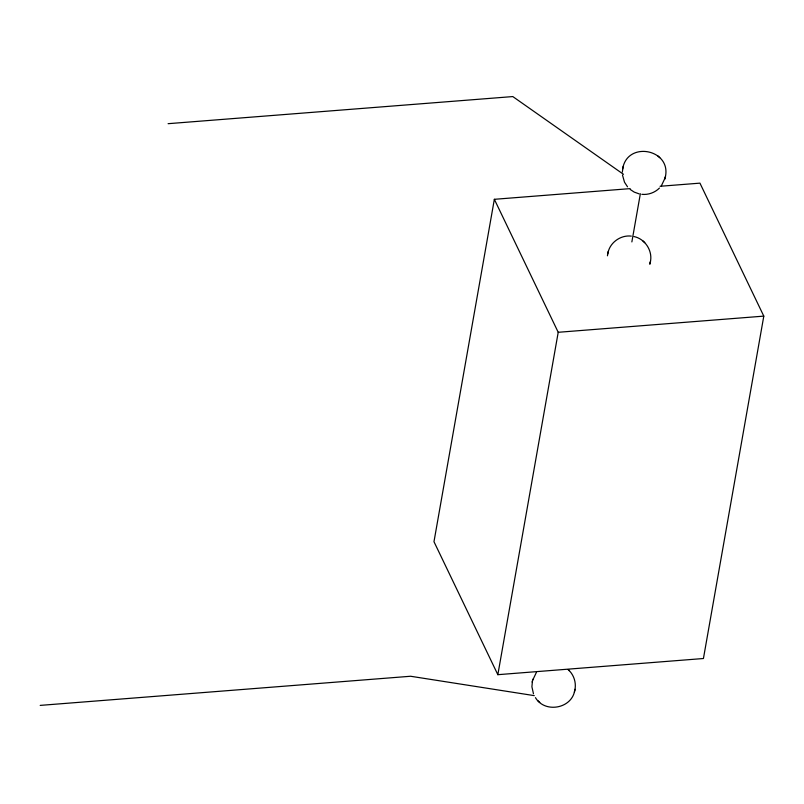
<?xml version="1.0" encoding="UTF-8"?>
<svg xmlns="http://www.w3.org/2000/svg" width="804" height="804" viewBox="0 0 804 804"><rect width="100%" height="100%" fill="white"/><g stroke="black" fill="none" stroke-linecap="round" stroke-linejoin="round"><path stroke-width="1.21" d="M622.346 172.086L622.919 167.875M532.469 680.857L531.906 686.777L533.464 693.751M607.442 255.813L607.935 252.878M574.749 690.546C576.579 683.149 574.006 674.868 568.348 669.772M650.215 262.556C653.16 251.35 645.31 238.878 633.984 236.557M665.209 177.553C672.275 149.202 626.959 140.268 622.628 169.121M630.165 188.628L494.349 199.312L433.979 541.705L497.847 674.687L703.43 658.516L763.8 316.123L699.942 183.141L660.064 186.277M497.847 674.687L558.217 332.293L494.349 199.312M631.864 241.924L640.356 193.724M623.03 167.463L623.321 166.217M608.035 252.456C610.296 242.205 620.929 234.818 631.321 236.115M532.57 680.445L536.338 672.516M661.33 185.905L665.099 177.965M650.114 262.968L649.823 264.214L650.516 261.31M535.444 697.641C544.63 713.349 571.252 708.897 574.649 690.958M607.643 254.124L608.337 251.22M532.178 682.114L532.871 679.209M664.807 179.212L665.501 176.307M574.357 692.204L575.051 689.299M659.441 188.066C654.888 192.638 648.245 195.04 641.823 194.317M168.096 123.685L512.801 96.57L623.502 174.327M558.217 332.293L763.8 316.123M40.2 705.389L410.593 676.254L534.278 695.631M639.16 193.875L634.215 192.096L630.225 189.473M568.317 669.752L569.302 670.667M657.903 155.956L659.752 157.674M642.919 240.959L644.768 242.677M537.926 700.746L539.775 702.465M627.522 186.809L624.507 182.207L622.477 175.061"/></g></svg>
